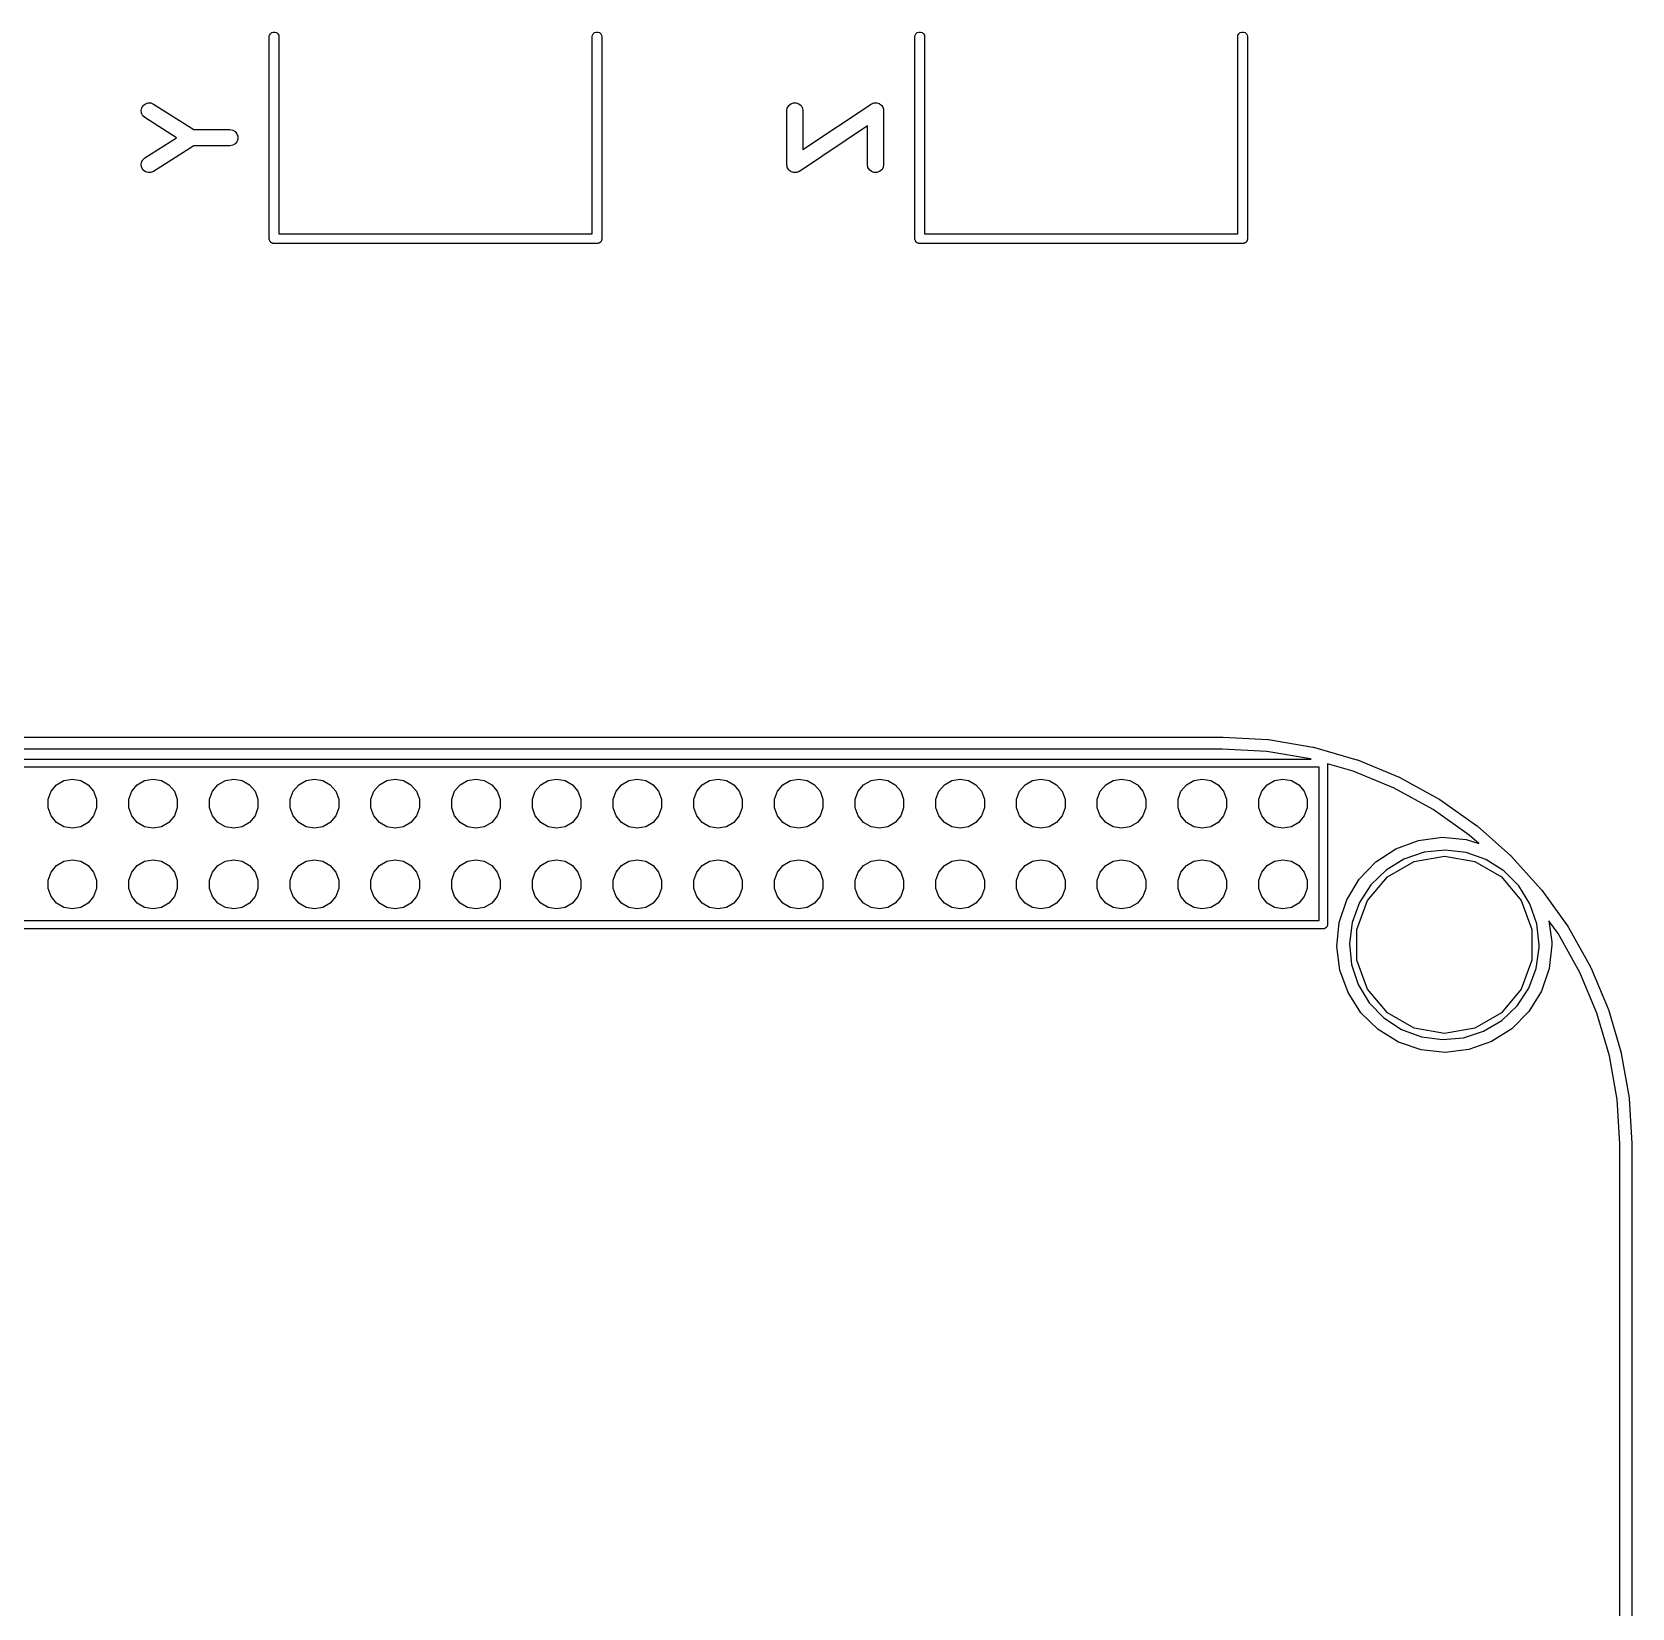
# Model space of a CAD drawing. Extents: x 50.6 to 149.4, y -133.5 to -34.1.
# Drawn here: x 99.1 to 149.4, y -83.7 to -34.1 of the extents above; entities that cross this region are included whole.
import ezdxf

# ---------------------------------------------------------------- set-up
doc = ezdxf.new("R2010")
doc.units = 0
doc.header["$MEASUREMENT"] = 0
doc.layers.add('BLACK', color=7, linetype='CONTINUOUS')

msp = doc.modelspace()

# ---------------------------------------------------------------- linework, layer by layer
at = {"layer": 'BLACK', "linetype": 'CONTINUOUS'}
for p, q in [((106.528, -34.2767), (106.535, -34.2371)), ((106.535, -34.2371), (106.561, -34.1905)), ((106.561, -34.1905), (106.603, -34.156)), ((106.603, -34.156), (106.653, -34.1376)), ((106.653, -34.1376), (106.707, -34.1376)), ((106.707, -34.1376), (106.757, -34.156)), ((106.757, -34.156), (106.799, -34.1905)), ((106.799, -34.1905), (106.825, -34.2371)), ((106.825, -34.2371), (106.832, -34.2767)), ((116.688, -34.2767), (116.695, -34.2371)), ((116.695, -34.2371), (116.721, -34.1905)), ((116.721, -34.1905), (116.763, -34.156)), ((116.763, -34.156), (116.813, -34.1376)), ((116.813, -34.1376), (116.867, -34.1376)), ((116.867, -34.1376), (116.917, -34.156)), ((116.917, -34.156), (116.959, -34.1905)), ((116.959, -34.1905), (116.985, -34.2371)), ((116.985, -34.2371), (116.992, -34.2767)), ((126.848, -34.2767), (126.855, -34.2371)), ((126.855, -34.2371), (126.881, -34.1905)), ((126.881, -34.1905), (126.923, -34.156)), ((126.923, -34.156), (126.973, -34.1376)), ((126.973, -34.1376), (127.027, -34.1376)), ((127.027, -34.1376), (127.077, -34.156)), ((127.077, -34.156), (127.119, -34.1905)), ((127.119, -34.1905), (127.145, -34.2371)), ((127.145, -34.2371), (127.152, -34.2767)), ((137.008, -34.2767), (137.015, -34.2371)), ((137.015, -34.2371), (137.041, -34.1905)), ((137.041, -34.1905), (137.083, -34.156)), ((137.083, -34.156), (137.133, -34.1376)), ((137.133, -34.1376), (137.187, -34.1376)), ((137.187, -34.1376), (137.237, -34.156)), ((137.237, -34.156), (137.279, -34.1905)), ((137.279, -34.1905), (137.305, -34.2371)), ((137.305, -34.2371), (137.312, -34.2767)), ((106.528, -40.6131), (106.528, -34.2767)), ((106.832, -34.2767), (106.832, -40.4876)), ((116.688, -40.4876), (116.688, -34.2767)), ((116.992, -34.2767), (116.992, -40.6669)), ((126.848, -40.6131), (126.848, -34.2767)), ((127.152, -34.2767), (127.152, -40.4876)), ((137.008, -40.4876), (137.008, -34.2767)), ((137.312, -34.2767), (137.312, -40.6669)), ((102.495, -36.6074), (102.514, -36.5212)), ((102.507, -36.6948), (102.495, -36.6074)), ((102.548, -36.7731), (102.507, -36.6948)), ((102.514, -36.5212), (102.562, -36.4468)), ((102.562, -36.4468), (102.632, -36.3931)), ((102.632, -36.3931), (102.716, -36.3665)), ((102.716, -36.3665), (102.804, -36.3703)), ((102.804, -36.3703), (102.885, -36.404)), ((102.885, -36.404), (104.153, -37.211)), ((122.815, -36.6183), (122.83, -36.5315)), ((122.815, -38.3117), (122.815, -36.6183)), ((122.83, -36.5315), (122.874, -36.4551)), ((122.874, -36.4551), (122.942, -36.3984)), ((122.942, -36.3984), (123.025, -36.3682)), ((123.025, -36.3682), (123.113, -36.3682)), ((123.113, -36.3682), (123.196, -36.3984)), ((123.196, -36.3984), (123.264, -36.4551)), ((123.264, -36.4551), (123.308, -36.5315)), ((123.308, -36.5315), (123.323, -36.6183)), ((123.323, -37.8371), (125.468, -36.407)), ((123.323, -36.6183), (123.323, -37.8371)), ((125.468, -36.407), (125.476, -36.4037)), ((125.476, -36.4037), (125.482, -36.3984)), ((125.482, -36.3984), (125.516, -36.386)), ((125.516, -36.386), (125.549, -36.3715)), ((125.549, -36.3715), (125.557, -36.371)), ((125.557, -36.371), (125.565, -36.3682)), ((125.565, -36.3682), (125.601, -36.3682)), ((125.601, -36.3682), (125.637, -36.3659)), ((125.637, -36.3659), (125.645, -36.3682)), ((125.645, -36.3682), (125.653, -36.3682)), ((125.653, -36.3682), (125.687, -36.3805)), ((125.687, -36.3805), (125.722, -36.3906)), ((125.722, -36.3906), (125.728, -36.3955)), ((125.728, -36.3955), (125.736, -36.3984)), ((125.736, -36.3984), (125.764, -36.4215)), ((125.764, -36.4215), (125.793, -36.4429)), ((125.793, -36.4429), (125.797, -36.4498)), ((125.797, -36.4498), (125.804, -36.4551)), ((125.804, -36.4551), (125.822, -36.4863)), ((125.822, -36.4863), (125.842, -36.5163)), ((125.842, -36.5163), (125.844, -36.5243)), ((125.844, -36.5243), (125.848, -36.5315)), ((125.848, -36.5315), (125.854, -36.567)), ((125.854, -36.567), (125.863, -36.602)), ((125.863, -36.602), (125.862, -36.6102)), ((125.862, -36.6102), (125.863, -36.6183)), ((125.863, -36.6183), (125.863, -38.3117)), ((102.613, -36.8326), (102.548, -36.7731)), ((103.606, -37.465), (102.613, -36.8326)), ((104.153, -37.211), (105.289, -37.211)), ((105.289, -37.211), (105.376, -37.2263)), ((105.376, -37.2263), (105.452, -37.2704)), ((125.355, -37.0929), (123.21, -38.523)), ((125.355, -38.3117), (125.355, -37.0929)), ((102.613, -38.0974), (103.606, -37.465)), ((104.153, -37.719), (102.885, -38.526)), ((105.289, -37.719), (104.153, -37.719)), ((105.376, -37.7037), (105.289, -37.719)), ((105.452, -37.6596), (105.376, -37.7037)), ((105.452, -37.2704), (105.509, -37.338)), ((105.509, -37.592), (105.452, -37.6596)), ((105.509, -37.338), (105.539, -37.4209)), ((105.539, -37.5091), (105.509, -37.592)), ((105.539, -37.4209), (105.539, -37.5091)), ((102.495, -38.3226), (102.507, -38.2352)), ((102.507, -38.2352), (102.548, -38.1569)), ((102.548, -38.1569), (102.613, -38.0974)), ((102.514, -38.4087), (102.495, -38.3226)), ((102.562, -38.4832), (102.514, -38.4087)), ((102.632, -38.5369), (102.562, -38.4832)), ((102.716, -38.5635), (102.632, -38.5369)), ((102.804, -38.5597), (102.716, -38.5635)), ((102.885, -38.526), (102.804, -38.5597)), ((122.816, -38.3198), (122.815, -38.3117)), ((122.816, -38.328), (122.816, -38.3198)), ((122.824, -38.363), (122.816, -38.328)), ((122.83, -38.3985), (122.824, -38.363)), ((122.834, -38.4057), (122.83, -38.3985)), ((122.836, -38.4137), (122.834, -38.4057)), ((122.856, -38.4437), (122.836, -38.4137)), ((122.874, -38.4749), (122.856, -38.4437)), ((122.881, -38.4802), (122.874, -38.4749)), ((122.885, -38.4871), (122.881, -38.4802)), ((122.914, -38.5085), (122.885, -38.4871)), ((122.942, -38.5316), (122.914, -38.5085)), ((122.95, -38.5345), (122.942, -38.5316)), ((122.956, -38.5394), (122.95, -38.5345)), ((122.991, -38.5495), (122.956, -38.5394)), ((123.025, -38.5618), (122.991, -38.5495)), ((123.033, -38.5618), (123.025, -38.5618)), ((123.041, -38.5641), (123.033, -38.5618)), ((123.077, -38.5618), (123.041, -38.5641)), ((123.113, -38.5618), (123.077, -38.5618)), ((123.121, -38.559), (123.113, -38.5618)), ((123.129, -38.5585), (123.121, -38.559)), ((123.162, -38.544), (123.129, -38.5585)), ((123.196, -38.5316), (123.162, -38.544)), ((123.202, -38.5263), (123.196, -38.5316)), ((123.21, -38.523), (123.202, -38.5263)), ((125.37, -38.3985), (125.355, -38.3117)), ((125.414, -38.4749), (125.37, -38.3985)), ((125.482, -38.5316), (125.414, -38.4749)), ((125.565, -38.5618), (125.482, -38.5316)), ((125.653, -38.5618), (125.565, -38.5618)), ((125.736, -38.5316), (125.653, -38.5618)), ((125.804, -38.4749), (125.736, -38.5316)), ((125.848, -38.3985), (125.804, -38.4749)), ((125.863, -38.3117), (125.848, -38.3985)), ((106.528, -40.6669), (106.528, -40.6131)), ((106.528, -40.6131), (106.528, -40.6131)), ((106.532, -40.6796), (106.528, -40.6669)), ((106.535, -40.6929), (106.532, -40.6796)), ((106.541, -40.7046), (106.535, -40.6929)), ((106.546, -40.7174), (106.541, -40.7046)), ((106.555, -40.7277), (106.546, -40.7174)), ((106.561, -40.7395), (106.555, -40.7277)), ((106.572, -40.7482), (106.561, -40.7395)), ((106.581, -40.7585), (106.572, -40.7482)), ((106.592, -40.7653), (106.581, -40.7585)), ((106.603, -40.774), (106.592, -40.7653)), ((106.615, -40.7786), (106.603, -40.774)), ((106.627, -40.7854), (106.615, -40.7786)), ((106.64, -40.7878), (106.627, -40.7854)), ((106.832, -40.4876), (116.688, -40.4876)), ((116.893, -40.7854), (116.88, -40.7878)), ((116.905, -40.7786), (116.893, -40.7854)), ((116.917, -40.774), (116.905, -40.7786)), ((116.928, -40.7653), (116.917, -40.774)), ((116.939, -40.7585), (116.928, -40.7653)), ((116.948, -40.7482), (116.939, -40.7585)), ((116.959, -40.7395), (116.948, -40.7482)), ((116.965, -40.7277), (116.959, -40.7395)), ((116.974, -40.7174), (116.965, -40.7277)), ((116.979, -40.7047), (116.974, -40.7174)), ((116.985, -40.6929), (116.979, -40.7047)), ((116.988, -40.6796), (116.985, -40.6929)), ((116.992, -40.6669), (116.988, -40.6796)), ((126.848, -40.6669), (126.848, -40.6131)), ((126.848, -40.6131), (126.848, -40.6131)), ((126.852, -40.6796), (126.848, -40.6669)), ((126.855, -40.6929), (126.852, -40.6796)), ((126.861, -40.7046), (126.855, -40.6929)), ((126.866, -40.7174), (126.861, -40.7046)), ((126.875, -40.7277), (126.866, -40.7174)), ((126.881, -40.7395), (126.875, -40.7277)), ((126.892, -40.7482), (126.881, -40.7395)), ((126.901, -40.7585), (126.892, -40.7482)), ((126.912, -40.7653), (126.901, -40.7585)), ((126.923, -40.774), (126.912, -40.7653)), ((126.935, -40.7786), (126.923, -40.774)), ((126.947, -40.7854), (126.935, -40.7786)), ((126.96, -40.7878), (126.947, -40.7854)), ((127.152, -40.4876), (137.008, -40.4876)), ((137.213, -40.7854), (137.2, -40.7878)), ((137.225, -40.7786), (137.213, -40.7854)), ((137.237, -40.774), (137.225, -40.7786)), ((137.248, -40.7653), (137.237, -40.774)), ((137.259, -40.7585), (137.248, -40.7653)), ((137.268, -40.7482), (137.259, -40.7585)), ((137.279, -40.7395), (137.268, -40.7482)), ((137.285, -40.7277), (137.279, -40.7395)), ((137.294, -40.7174), (137.285, -40.7277)), ((137.299, -40.7047), (137.294, -40.7174)), ((137.305, -40.6929), (137.299, -40.7047)), ((137.308, -40.6796), (137.305, -40.6929)), ((137.312, -40.6669), (137.308, -40.6796)), ((106.653, -40.7924), (106.64, -40.7878)), ((116.867, -40.7924), (106.653, -40.7924)), ((116.88, -40.7878), (116.867, -40.7924)), ((126.973, -40.7924), (126.96, -40.7878)), ((137.187, -40.7924), (126.973, -40.7924)), ((137.2, -40.7878), (137.187, -40.7924)), ((77.6107, -56.3245), (136.542, -56.3245)), ((136.542, -56.3245), (136.547, -56.3254)), ((136.547, -56.3254), (137.951, -56.4039)), ((136.52, -56.7055), (79.034, -56.7055)), ((137.919, -56.7838), (136.52, -56.7055)), ((139.296, -57.0167), (137.919, -56.7838)), ((137.951, -56.4039), (137.954, -56.4041)), ((137.954, -56.4041), (137.963, -56.4053)), ((137.963, -56.4053), (137.972, -56.4063)), ((137.972, -56.4063), (139.37, -56.6428)), ((139.37, -56.6428), (139.373, -56.6432)), ((139.373, -56.6432), (139.382, -56.6454)), ((139.382, -56.6454), (139.391, -56.6475)), ((139.391, -56.6475), (140.754, -57.0383)), ((81.2576, -57.023), (139.319, -57.023)), ((139.573, -57.277), (81.407, -57.277)), ((139.319, -57.023), (139.296, -57.0167)), ((139.573, -62.103), (139.573, -57.277)), ((140.639, -57.4016), (139.827, -57.1688)), ((139.827, -57.1688), (139.827, -62.2524)), ((141.93, -57.9338), (140.639, -57.4016)), ((140.754, -57.0383), (140.754, -57.0383)), ((140.754, -57.0383), (140.754, -57.0383)), ((140.754, -57.0383), (140.757, -57.0391)), ((140.757, -57.0391), (140.765, -57.0422)), ((140.765, -57.0422), (140.774, -57.0453)), ((140.774, -57.0453), (142.085, -57.5856)), ((99.6599, -58.0331), (99.8326, -57.8273)), ((99.8326, -57.8273), (100.065, -57.6929)), ((100.065, -57.6929), (100.33, -57.6462)), ((100.33, -57.6462), (100.595, -57.6929)), ((100.595, -57.6929), (100.827, -57.8273)), ((100.827, -57.8273), (101, -58.0331)), ((102.2, -58.0331), (102.373, -57.8273)), ((102.373, -57.8273), (102.605, -57.6929)), ((102.605, -57.6929), (102.87, -57.6462)), ((102.87, -57.6462), (103.135, -57.6929)), ((103.135, -57.6929), (103.367, -57.8273)), ((103.367, -57.8273), (103.54, -58.0331)), ((104.74, -58.0331), (104.913, -57.8273)), ((104.913, -57.8273), (105.145, -57.6929)), ((105.145, -57.6929), (105.41, -57.6462)), ((105.41, -57.6462), (105.675, -57.6929)), ((105.675, -57.6929), (105.907, -57.8273)), ((105.907, -57.8273), (106.08, -58.0331)), ((107.28, -58.0331), (107.453, -57.8273)), ((107.453, -57.8273), (107.685, -57.6929)), ((107.685, -57.6929), (107.95, -57.6462)), ((107.95, -57.6462), (108.215, -57.6929)), ((108.215, -57.6929), (108.447, -57.8273)), ((108.447, -57.8273), (108.62, -58.0331)), ((109.82, -58.0331), (109.993, -57.8273)), ((109.993, -57.8273), (110.225, -57.6929)), ((110.225, -57.6929), (110.49, -57.6462)), ((110.49, -57.6462), (110.755, -57.6929)), ((110.755, -57.6929), (110.987, -57.8273)), ((110.987, -57.8273), (111.16, -58.0331)), ((112.36, -58.0331), (112.533, -57.8273)), ((112.533, -57.8273), (112.765, -57.6929)), ((112.765, -57.6929), (113.03, -57.6462)), ((113.03, -57.6462), (113.295, -57.6929)), ((113.295, -57.6929), (113.527, -57.8273)), ((113.527, -57.8273), (113.7, -58.0331)), ((114.9, -58.0331), (115.073, -57.8273)), ((115.073, -57.8273), (115.305, -57.6929)), ((115.305, -57.6929), (115.57, -57.6462)), ((115.57, -57.6462), (115.835, -57.6929)), ((115.835, -57.6929), (116.067, -57.8273)), ((116.067, -57.8273), (116.24, -58.0331)), ((117.44, -58.0331), (117.613, -57.8273)), ((117.613, -57.8273), (117.845, -57.6929)), ((117.845, -57.6929), (118.11, -57.6462)), ((118.11, -57.6462), (118.375, -57.6929)), ((118.375, -57.6929), (118.607, -57.8273)), ((118.607, -57.8273), (118.78, -58.0331)), ((119.98, -58.0331), (120.153, -57.8273)), ((120.153, -57.8273), (120.385, -57.6929)), ((120.385, -57.6929), (120.65, -57.6462)), ((120.65, -57.6462), (120.915, -57.6929)), ((120.915, -57.6929), (121.147, -57.8273)), ((121.147, -57.8273), (121.32, -58.0331)), ((122.52, -58.0331), (122.693, -57.8273)), ((122.693, -57.8273), (122.925, -57.6929)), ((122.925, -57.6929), (123.19, -57.6462)), ((123.19, -57.6462), (123.455, -57.6929)), ((123.455, -57.6929), (123.687, -57.8273)), ((123.687, -57.8273), (123.86, -58.0331)), ((125.06, -58.0331), (125.233, -57.8273)), ((125.233, -57.8273), (125.465, -57.6929)), ((125.465, -57.6929), (125.73, -57.6462)), ((125.73, -57.6462), (125.995, -57.6929)), ((125.995, -57.6929), (126.227, -57.8273)), ((126.227, -57.8273), (126.4, -58.0331)), ((127.6, -58.0331), (127.773, -57.8273)), ((127.773, -57.8273), (128.005, -57.6929)), ((128.005, -57.6929), (128.27, -57.6462)), ((128.27, -57.6462), (128.535, -57.6929)), ((128.535, -57.6929), (128.767, -57.8273)), ((128.767, -57.8273), (128.94, -58.0331)), ((130.14, -58.0331), (130.313, -57.8273)), ((130.313, -57.8273), (130.545, -57.6929)), ((130.545, -57.6929), (130.81, -57.6462)), ((130.81, -57.6462), (131.075, -57.6929)), ((131.075, -57.6929), (131.307, -57.8273)), ((131.307, -57.8273), (131.48, -58.0331)), ((132.68, -58.0331), (132.853, -57.8273)), ((132.853, -57.8273), (133.085, -57.6929)), ((133.085, -57.6929), (133.35, -57.6462)), ((133.35, -57.6462), (133.615, -57.6929)), ((133.615, -57.6929), (133.847, -57.8273)), ((133.847, -57.8273), (134.02, -58.0331)), ((135.22, -58.0331), (135.393, -57.8273)), ((135.393, -57.8273), (135.625, -57.6929)), ((135.625, -57.6929), (135.89, -57.6462)), ((135.89, -57.6462), (136.155, -57.6929)), ((136.155, -57.6929), (136.387, -57.8273)), ((136.387, -57.8273), (136.56, -58.0331)), ((137.76, -58.0331), (137.933, -57.8273)), ((137.933, -57.8273), (138.165, -57.6929)), ((138.165, -57.6929), (138.43, -57.6462)), ((138.43, -57.6462), (138.695, -57.6929)), ((138.695, -57.6929), (138.927, -57.8273)), ((138.927, -57.8273), (139.1, -58.0331)), ((142.085, -57.5856), (142.088, -57.5866)), ((142.088, -57.5866), (142.096, -57.5908)), ((142.096, -57.5908), (142.104, -57.5948)), ((142.104, -57.5948), (143.347, -58.2779)), ((99.568, -58.2856), (99.6599, -58.0331)), ((99.568, -58.5544), (99.568, -58.2856)), ((101, -58.0331), (101.092, -58.2856)), ((101.092, -58.2856), (101.092, -58.5544)), ((102.108, -58.2856), (102.2, -58.0331)), ((102.108, -58.5544), (102.108, -58.2856)), ((103.54, -58.0331), (103.632, -58.2856)), ((103.632, -58.2856), (103.632, -58.5544)), ((104.648, -58.2856), (104.74, -58.0331)), ((104.648, -58.5544), (104.648, -58.2856)), ((106.08, -58.0331), (106.172, -58.2856)), ((106.172, -58.2856), (106.172, -58.5544)), ((107.188, -58.2856), (107.28, -58.0331)), ((107.188, -58.5544), (107.188, -58.2856)), ((108.62, -58.0331), (108.712, -58.2856)), ((108.712, -58.2856), (108.712, -58.5544)), ((109.728, -58.2856), (109.82, -58.0331)), ((109.728, -58.5544), (109.728, -58.2856)), ((111.16, -58.0331), (111.252, -58.2856)), ((111.252, -58.2856), (111.252, -58.5544)), ((112.268, -58.2856), (112.36, -58.0331)), ((112.268, -58.5544), (112.268, -58.2856)), ((113.7, -58.0331), (113.792, -58.2856)), ((113.792, -58.2856), (113.792, -58.5544)), ((114.808, -58.2856), (114.9, -58.0331)), ((114.808, -58.5544), (114.808, -58.2856)), ((116.24, -58.0331), (116.332, -58.2856)), ((116.332, -58.2856), (116.332, -58.5544)), ((117.348, -58.2856), (117.44, -58.0331)), ((117.348, -58.5544), (117.348, -58.2856)), ((118.78, -58.0331), (118.872, -58.2856)), ((118.872, -58.2856), (118.872, -58.5544)), ((119.888, -58.2856), (119.98, -58.0331)), ((119.888, -58.5544), (119.888, -58.2856)), ((121.32, -58.0331), (121.412, -58.2856)), ((121.412, -58.2856), (121.412, -58.5544)), ((122.428, -58.2856), (122.52, -58.0331)), ((122.428, -58.5544), (122.428, -58.2856)), ((123.86, -58.0331), (123.952, -58.2856)), ((123.952, -58.2856), (123.952, -58.5544)), ((124.968, -58.2856), (125.06, -58.0331)), ((124.968, -58.5544), (124.968, -58.2856)), ((126.4, -58.0331), (126.492, -58.2856)), ((126.492, -58.2856), (126.492, -58.5544)), ((127.508, -58.2856), (127.6, -58.0331)), ((127.508, -58.5544), (127.508, -58.2856)), ((128.94, -58.0331), (129.032, -58.2856)), ((129.032, -58.2856), (129.032, -58.5544)), ((130.048, -58.2856), (130.14, -58.0331)), ((130.048, -58.5544), (130.048, -58.2856)), ((131.48, -58.0331), (131.572, -58.2856)), ((131.572, -58.2856), (131.572, -58.5544)), ((132.588, -58.2856), (132.68, -58.0331)), ((132.588, -58.5544), (132.588, -58.2856)), ((134.02, -58.0331), (134.112, -58.2856)), ((134.112, -58.2856), (134.112, -58.5544)), ((135.128, -58.2856), (135.22, -58.0331)), ((135.128, -58.5544), (135.128, -58.2856)), ((136.56, -58.0331), (136.652, -58.2856)), ((136.652, -58.2856), (136.652, -58.5544)), ((137.668, -58.2856), (137.76, -58.0331)), ((137.668, -58.5544), (137.668, -58.2856)), ((139.1, -58.0331), (139.192, -58.2856)), ((139.192, -58.2856), (139.192, -58.5544)), ((143.154, -58.6066), (141.93, -57.9338)), ((143.347, -58.2779), (143.349, -58.2791)), ((143.349, -58.2791), (143.357, -58.2842)), ((143.357, -58.2842), (143.365, -58.2891)), ((143.365, -58.2891), (144.523, -59.1064)), ((99.6599, -58.8069), (99.568, -58.5544)), ((99.8326, -59.0127), (99.6599, -58.8069)), ((101, -58.8069), (100.827, -59.0127)), ((101.092, -58.5544), (101, -58.8069)), ((102.2, -58.8069), (102.108, -58.5544)), ((102.373, -59.0127), (102.2, -58.8069)), ((103.54, -58.8069), (103.367, -59.0127)), ((103.632, -58.5544), (103.54, -58.8069)), ((104.74, -58.8069), (104.648, -58.5544)), ((104.913, -59.0127), (104.74, -58.8069)), ((106.08, -58.8069), (105.907, -59.0127)), ((106.172, -58.5544), (106.08, -58.8069)), ((107.28, -58.8069), (107.188, -58.5544)), ((107.453, -59.0127), (107.28, -58.8069)), ((108.62, -58.8069), (108.447, -59.0127)), ((108.712, -58.5544), (108.62, -58.8069)), ((109.82, -58.8069), (109.728, -58.5544)), ((109.993, -59.0127), (109.82, -58.8069)), ((111.16, -58.8069), (110.987, -59.0127)), ((111.252, -58.5544), (111.16, -58.8069)), ((112.36, -58.8069), (112.268, -58.5544)), ((112.533, -59.0127), (112.36, -58.8069)), ((113.7, -58.8069), (113.527, -59.0127)), ((113.792, -58.5544), (113.7, -58.8069)), ((114.9, -58.8069), (114.808, -58.5544)), ((115.073, -59.0127), (114.9, -58.8069)), ((116.24, -58.8069), (116.067, -59.0127)), ((116.332, -58.5544), (116.24, -58.8069)), ((117.44, -58.8069), (117.348, -58.5544)), ((117.613, -59.0127), (117.44, -58.8069)), ((118.78, -58.8069), (118.607, -59.0127)), ((118.872, -58.5544), (118.78, -58.8069)), ((119.98, -58.8069), (119.888, -58.5544)), ((120.153, -59.0127), (119.98, -58.8069)), ((121.32, -58.8069), (121.147, -59.0127)), ((121.412, -58.5544), (121.32, -58.8069)), ((122.52, -58.8069), (122.428, -58.5544)), ((122.693, -59.0127), (122.52, -58.8069)), ((123.86, -58.8069), (123.687, -59.0127)), ((123.952, -58.5544), (123.86, -58.8069)), ((125.06, -58.8069), (124.968, -58.5544)), ((125.233, -59.0127), (125.06, -58.8069)), ((126.4, -58.8069), (126.227, -59.0127)), ((126.492, -58.5544), (126.4, -58.8069)), ((127.6, -58.8069), (127.508, -58.5544)), ((127.773, -59.0127), (127.6, -58.8069)), ((128.94, -58.8069), (128.767, -59.0127)), ((129.032, -58.5544), (128.94, -58.8069)), ((130.14, -58.8069), (130.048, -58.5544)), ((130.313, -59.0127), (130.14, -58.8069)), ((131.48, -58.8069), (131.307, -59.0127)), ((131.572, -58.5544), (131.48, -58.8069)), ((132.68, -58.8069), (132.588, -58.5544)), ((132.853, -59.0127), (132.68, -58.8069)), ((134.02, -58.8069), (133.847, -59.0127)), ((134.112, -58.5544), (134.02, -58.8069)), ((135.22, -58.8069), (135.128, -58.5544)), ((135.393, -59.0127), (135.22, -58.8069)), ((136.56, -58.8069), (136.387, -59.0127)), ((136.652, -58.5544), (136.56, -58.8069)), ((137.76, -58.8069), (137.668, -58.5544)), ((137.933, -59.0127), (137.76, -58.8069)), ((139.1, -58.8069), (138.927, -59.0127)), ((139.192, -58.5544), (139.1, -58.8069)), ((144.295, -59.4116), (143.154, -58.6066)), ((100.065, -59.1471), (99.8326, -59.0127)), ((100.33, -59.1938), (100.065, -59.1471)), ((100.595, -59.1471), (100.33, -59.1938)), ((100.827, -59.0127), (100.595, -59.1471)), ((102.605, -59.1471), (102.373, -59.0127)), ((102.87, -59.1938), (102.605, -59.1471)), ((103.135, -59.1471), (102.87, -59.1938)), ((103.367, -59.0127), (103.135, -59.1471)), ((105.145, -59.1471), (104.913, -59.0127)), ((105.41, -59.1938), (105.145, -59.1471)), ((105.675, -59.1471), (105.41, -59.1938)), ((105.907, -59.0127), (105.675, -59.1471)), ((107.685, -59.1471), (107.453, -59.0127)), ((107.95, -59.1938), (107.685, -59.1471)), ((108.215, -59.1471), (107.95, -59.1938)), ((108.447, -59.0127), (108.215, -59.1471)), ((110.225, -59.1471), (109.993, -59.0127)), ((110.49, -59.1938), (110.225, -59.1471)), ((110.755, -59.1471), (110.49, -59.1938)), ((110.987, -59.0127), (110.755, -59.1471)), ((112.765, -59.1471), (112.533, -59.0127)), ((113.03, -59.1938), (112.765, -59.1471)), ((113.295, -59.1471), (113.03, -59.1938)), ((113.527, -59.0127), (113.295, -59.1471)), ((115.305, -59.1471), (115.073, -59.0127)), ((115.57, -59.1938), (115.305, -59.1471)), ((115.835, -59.1471), (115.57, -59.1938)), ((116.067, -59.0127), (115.835, -59.1471)), ((117.845, -59.1471), (117.613, -59.0127)), ((118.11, -59.1938), (117.845, -59.1471)), ((118.375, -59.1471), (118.11, -59.1938)), ((118.607, -59.0127), (118.375, -59.1471)), ((120.385, -59.1471), (120.153, -59.0127)), ((120.65, -59.1938), (120.385, -59.1471)), ((120.915, -59.1471), (120.65, -59.1938)), ((121.147, -59.0127), (120.915, -59.1471)), ((122.925, -59.1471), (122.693, -59.0127)), ((123.19, -59.1938), (122.925, -59.1471)), ((123.455, -59.1471), (123.19, -59.1938)), ((123.687, -59.0127), (123.455, -59.1471)), ((125.465, -59.1471), (125.233, -59.0127)), ((125.73, -59.1938), (125.465, -59.1471)), ((125.995, -59.1471), (125.73, -59.1938)), ((126.227, -59.0127), (125.995, -59.1471)), ((128.005, -59.1471), (127.773, -59.0127)), ((128.27, -59.1938), (128.005, -59.1471)), ((128.535, -59.1471), (128.27, -59.1938)), ((128.767, -59.0127), (128.535, -59.1471)), ((130.545, -59.1471), (130.313, -59.0127)), ((130.81, -59.1938), (130.545, -59.1471)), ((131.075, -59.1471), (130.81, -59.1938)), ((131.307, -59.0127), (131.075, -59.1471)), ((133.085, -59.1471), (132.853, -59.0127)), ((133.35, -59.1938), (133.085, -59.1471)), ((133.615, -59.1471), (133.35, -59.1938)), ((133.847, -59.0127), (133.615, -59.1471)), ((135.625, -59.1471), (135.393, -59.0127)), ((135.89, -59.1938), (135.625, -59.1471)), ((136.155, -59.1471), (135.89, -59.1938)), ((136.387, -59.0127), (136.155, -59.1471)), ((138.165, -59.1471), (137.933, -59.0127)), ((138.43, -59.1938), (138.165, -59.1471)), ((138.695, -59.1471), (138.43, -59.1938)), ((138.927, -59.0127), (138.695, -59.1471)), ((144.599, -59.6812), (144.295, -59.4116)), ((144.523, -59.1064), (144.526, -59.108)), ((144.526, -59.108), (144.533, -59.1139)), ((144.533, -59.1139), (144.54, -59.1196)), ((144.54, -59.1196), (145.6, -60.061)), ((141.352, -60.2564), (141.984, -59.8432)), ((141.984, -59.8432), (142.691, -59.5801)), ((142.691, -59.5801), (143.439, -59.4802)), ((143.531, -59.8806), (142.869, -59.9501)), ((143.439, -59.4802), (144.191, -59.5486)), ((144.192, -59.9594), (143.531, -59.8806)), ((144.191, -59.5486), (144.599, -59.6812)), ((99.6599, -60.5731), (99.8326, -60.3673)), ((99.8326, -60.3673), (100.065, -60.2329)), ((100.065, -60.2329), (100.33, -60.1862)), ((100.33, -60.1862), (100.595, -60.2329)), ((100.595, -60.2329), (100.827, -60.3673)), ((100.827, -60.3673), (101, -60.5731)), ((102.2, -60.5731), (102.373, -60.3673)), ((102.373, -60.3673), (102.605, -60.2329)), ((102.605, -60.2329), (102.87, -60.1862)), ((102.87, -60.1862), (103.135, -60.2329)), ((103.135, -60.2329), (103.367, -60.3673)), ((103.367, -60.3673), (103.54, -60.5731)), ((104.74, -60.5731), (104.913, -60.3673)), ((104.913, -60.3673), (105.145, -60.2329)), ((105.145, -60.2329), (105.41, -60.1862)), ((105.41, -60.1862), (105.675, -60.2329)), ((105.675, -60.2329), (105.907, -60.3673)), ((105.907, -60.3673), (106.08, -60.5731)), ((107.28, -60.5731), (107.453, -60.3673)), ((107.453, -60.3673), (107.685, -60.2329)), ((107.685, -60.2329), (107.95, -60.1862)), ((107.95, -60.1862), (108.215, -60.2329)), ((108.215, -60.2329), (108.447, -60.3673)), ((108.447, -60.3673), (108.62, -60.5731)), ((109.82, -60.5731), (109.993, -60.3673)), ((109.993, -60.3673), (110.225, -60.2329)), ((110.225, -60.2329), (110.49, -60.1862)), ((110.49, -60.1862), (110.755, -60.2329)), ((110.755, -60.2329), (110.987, -60.3673)), ((110.987, -60.3673), (111.16, -60.5731)), ((112.36, -60.5731), (112.533, -60.3673)), ((112.533, -60.3673), (112.765, -60.2329)), ((112.765, -60.2329), (113.03, -60.1862)), ((113.03, -60.1862), (113.295, -60.2329)), ((113.295, -60.2329), (113.527, -60.3673)), ((113.527, -60.3673), (113.7, -60.5731)), ((114.9, -60.5731), (115.073, -60.3673)), ((115.073, -60.3673), (115.305, -60.2329)), ((115.305, -60.2329), (115.57, -60.1862)), ((115.57, -60.1862), (115.835, -60.2329)), ((115.835, -60.2329), (116.067, -60.3673)), ((116.067, -60.3673), (116.24, -60.5731)), ((117.44, -60.5731), (117.613, -60.3673)), ((117.613, -60.3673), (117.845, -60.2329)), ((117.845, -60.2329), (118.11, -60.1862)), ((118.11, -60.1862), (118.375, -60.2329)), ((118.375, -60.2329), (118.607, -60.3673)), ((118.607, -60.3673), (118.78, -60.5731)), ((119.98, -60.5731), (120.153, -60.3673)), ((120.153, -60.3673), (120.385, -60.2329)), ((120.385, -60.2329), (120.65, -60.1862)), ((120.65, -60.1862), (120.915, -60.2329)), ((120.915, -60.2329), (121.147, -60.3673)), ((121.147, -60.3673), (121.32, -60.5731)), ((122.52, -60.5731), (122.693, -60.3673)), ((122.693, -60.3673), (122.925, -60.2329)), ((122.925, -60.2329), (123.19, -60.1862)), ((123.19, -60.1862), (123.455, -60.2329)), ((123.455, -60.2329), (123.687, -60.3673)), ((123.687, -60.3673), (123.86, -60.5731)), ((125.06, -60.5731), (125.233, -60.3673)), ((125.233, -60.3673), (125.465, -60.2329)), ((125.465, -60.2329), (125.73, -60.1862)), ((125.73, -60.1862), (125.995, -60.2329)), ((125.995, -60.2329), (126.227, -60.3673)), ((126.227, -60.3673), (126.4, -60.5731)), ((127.6, -60.5731), (127.773, -60.3673)), ((127.773, -60.3673), (128.005, -60.2329)), ((128.005, -60.2329), (128.27, -60.1862)), ((128.27, -60.1862), (128.535, -60.2329)), ((128.535, -60.2329), (128.767, -60.3673)), ((128.767, -60.3673), (128.94, -60.5731)), ((130.14, -60.5731), (130.313, -60.3673)), ((130.313, -60.3673), (130.545, -60.2329)), ((130.545, -60.2329), (130.81, -60.1862)), ((130.81, -60.1862), (131.075, -60.2329)), ((131.075, -60.2329), (131.307, -60.3673)), ((131.307, -60.3673), (131.48, -60.5731)), ((132.68, -60.5731), (132.853, -60.3673)), ((132.853, -60.3673), (133.085, -60.2329)), ((133.085, -60.2329), (133.35, -60.1862)), ((133.35, -60.1862), (133.615, -60.2329)), ((133.615, -60.2329), (133.847, -60.3673)), ((133.847, -60.3673), (134.02, -60.5731)), ((135.22, -60.5731), (135.393, -60.3673)), ((135.393, -60.3673), (135.625, -60.2329)), ((135.625, -60.2329), (135.89, -60.1862)), ((135.89, -60.1862), (136.155, -60.2329)), ((136.155, -60.2329), (136.387, -60.3673)), ((136.387, -60.3673), (136.56, -60.5731)), ((137.76, -60.5731), (137.933, -60.3673)), ((137.933, -60.3673), (138.165, -60.2329)), ((138.165, -60.2329), (138.43, -60.1862)), ((138.43, -60.1862), (138.695, -60.2329)), ((138.695, -60.2329), (138.927, -60.3673)), ((138.927, -60.3673), (139.1, -60.5731)), ((140.828, -60.7994), (141.352, -60.2564)), ((142.239, -60.1645), (141.673, -60.5132)), ((141.715, -60.7259), (142.555, -60.241)), ((142.869, -59.9501), (142.239, -60.1645)), ((142.555, -60.241), (143.51, -60.0726)), ((143.51, -60.0726), (144.465, -60.241)), ((144.818, -60.1825), (144.192, -59.9594)), ((144.465, -60.241), (145.305, -60.7259)), ((145.38, -60.5391), (144.818, -60.1825)), ((145.6, -60.061), (145.6, -60.061)), ((145.6, -60.061), (145.6, -60.061)), ((145.6, -60.061), (145.602, -60.0628)), ((145.602, -60.0628), (145.609, -60.0694)), ((145.609, -60.0694), (145.615, -60.076)), ((145.615, -60.076), (146.564, -61.1297)), ((99.568, -60.8256), (99.6599, -60.5731)), ((99.568, -61.0944), (99.568, -60.8256)), ((101, -60.5731), (101.092, -60.8256)), ((101.092, -60.8256), (101.092, -61.0944)), ((102.108, -60.8256), (102.2, -60.5731)), ((102.108, -61.0944), (102.108, -60.8256)), ((103.54, -60.5731), (103.632, -60.8256)), ((103.632, -60.8256), (103.632, -61.0944)), ((104.648, -60.8256), (104.74, -60.5731)), ((104.648, -61.0944), (104.648, -60.8256)), ((106.08, -60.5731), (106.172, -60.8256)), ((106.172, -60.8256), (106.172, -61.0944)), ((107.188, -60.8256), (107.28, -60.5731)), ((107.188, -61.0944), (107.188, -60.8256)), ((108.62, -60.5731), (108.712, -60.8256)), ((108.712, -60.8256), (108.712, -61.0944)), ((109.728, -60.8256), (109.82, -60.5731)), ((109.728, -61.0944), (109.728, -60.8256)), ((111.16, -60.5731), (111.252, -60.8256)), ((111.252, -60.8256), (111.252, -61.0944)), ((112.268, -60.8256), (112.36, -60.5731)), ((112.268, -61.0944), (112.268, -60.8256)), ((113.7, -60.5731), (113.792, -60.8256)), ((113.792, -60.8256), (113.792, -61.0944)), ((114.808, -60.8256), (114.9, -60.5731)), ((114.808, -61.0944), (114.808, -60.8256)), ((116.24, -60.5731), (116.332, -60.8256)), ((116.332, -60.8256), (116.332, -61.0944)), ((117.348, -60.8256), (117.44, -60.5731)), ((117.348, -61.0944), (117.348, -60.8256)), ((118.78, -60.5731), (118.872, -60.8256)), ((118.872, -60.8256), (118.872, -61.0944)), ((119.888, -60.8256), (119.98, -60.5731)), ((119.888, -61.0944), (119.888, -60.8256)), ((121.32, -60.5731), (121.412, -60.8256)), ((121.412, -60.8256), (121.412, -61.0944)), ((122.428, -60.8256), (122.52, -60.5731)), ((122.428, -61.0944), (122.428, -60.8256)), ((123.86, -60.5731), (123.952, -60.8256)), ((123.952, -60.8256), (123.952, -61.0944)), ((124.968, -60.8256), (125.06, -60.5731)), ((124.968, -61.0944), (124.968, -60.8256)), ((126.4, -60.5731), (126.492, -60.8256)), ((126.492, -60.8256), (126.492, -61.0944)), ((127.508, -60.8256), (127.6, -60.5731)), ((127.508, -61.0944), (127.508, -60.8256)), ((128.94, -60.5731), (129.032, -60.8256)), ((129.032, -60.8256), (129.032, -61.0944)), ((130.048, -60.8256), (130.14, -60.5731)), ((130.048, -61.0944), (130.048, -60.8256)), ((131.48, -60.5731), (131.572, -60.8256)), ((131.572, -60.8256), (131.572, -61.0944)), ((132.588, -60.8256), (132.68, -60.5731)), ((132.588, -61.0944), (132.588, -60.8256)), ((134.02, -60.5731), (134.112, -60.8256)), ((134.112, -60.8256), (134.112, -61.0944)), ((135.128, -60.8256), (135.22, -60.5731)), ((135.128, -61.0944), (135.128, -60.8256)), ((136.56, -60.5731), (136.652, -60.8256)), ((136.652, -60.8256), (136.652, -61.0944)), ((137.668, -60.8256), (137.76, -60.5731)), ((137.668, -61.0944), (137.668, -60.8256)), ((139.1, -60.5731), (139.192, -60.8256)), ((139.192, -60.8256), (139.192, -61.0944)), ((140.437, -61.4449), (140.828, -60.7994)), ((141.092, -61.4688), (141.715, -60.7259)), ((141.673, -60.5132), (141.197, -60.9787)), ((145.305, -60.7259), (145.928, -61.4688)), ((145.849, -61.0112), (145.38, -60.5391)), ((99.6599, -61.3469), (99.568, -61.0944)), ((99.8326, -61.5527), (99.6599, -61.3469)), ((101, -61.3469), (100.827, -61.5527)), ((101.092, -61.0944), (101, -61.3469)), ((102.2, -61.3469), (102.108, -61.0944)), ((102.373, -61.5527), (102.2, -61.3469)), ((103.54, -61.3469), (103.367, -61.5527)), ((103.632, -61.0944), (103.54, -61.3469)), ((104.74, -61.3469), (104.648, -61.0944)), ((104.913, -61.5527), (104.74, -61.3469)), ((106.08, -61.3469), (105.907, -61.5527)), ((106.172, -61.0944), (106.08, -61.3469)), ((107.28, -61.3469), (107.188, -61.0944)), ((107.453, -61.5527), (107.28, -61.3469)), ((108.62, -61.3469), (108.447, -61.5527)), ((108.712, -61.0944), (108.62, -61.3469)), ((109.82, -61.3469), (109.728, -61.0944)), ((109.993, -61.5527), (109.82, -61.3469)), ((111.16, -61.3469), (110.987, -61.5527)), ((111.252, -61.0944), (111.16, -61.3469)), ((112.36, -61.3469), (112.268, -61.0944)), ((112.533, -61.5527), (112.36, -61.3469)), ((113.7, -61.3469), (113.527, -61.5527)), ((113.792, -61.0944), (113.7, -61.3469)), ((114.9, -61.3469), (114.808, -61.0944)), ((115.073, -61.5527), (114.9, -61.3469)), ((116.24, -61.3469), (116.067, -61.5527)), ((116.332, -61.0944), (116.24, -61.3469)), ((117.44, -61.3469), (117.348, -61.0944)), ((117.613, -61.5527), (117.44, -61.3469)), ((118.78, -61.3469), (118.607, -61.5527)), ((118.872, -61.0944), (118.78, -61.3469)), ((119.98, -61.3469), (119.888, -61.0944)), ((120.153, -61.5527), (119.98, -61.3469)), ((121.32, -61.3469), (121.147, -61.5527)), ((121.412, -61.0944), (121.32, -61.3469)), ((122.52, -61.3469), (122.428, -61.0944)), ((122.693, -61.5527), (122.52, -61.3469)), ((123.86, -61.3469), (123.687, -61.5527)), ((123.952, -61.0944), (123.86, -61.3469)), ((125.06, -61.3469), (124.968, -61.0944)), ((125.233, -61.5527), (125.06, -61.3469)), ((126.4, -61.3469), (126.227, -61.5527)), ((126.492, -61.0944), (126.4, -61.3469)), ((127.6, -61.3469), (127.508, -61.0944)), ((127.773, -61.5527), (127.6, -61.3469)), ((128.94, -61.3469), (128.767, -61.5527)), ((129.032, -61.0944), (128.94, -61.3469)), ((130.14, -61.3469), (130.048, -61.0944)), ((130.313, -61.5527), (130.14, -61.3469)), ((131.48, -61.3469), (131.307, -61.5527)), ((131.572, -61.0944), (131.48, -61.3469)), ((132.68, -61.3469), (132.588, -61.0944)), ((132.853, -61.5527), (132.68, -61.3469)), ((134.02, -61.3469), (133.847, -61.5527)), ((134.112, -61.0944), (134.02, -61.3469)), ((135.22, -61.3469), (135.128, -61.0944)), ((135.393, -61.5527), (135.22, -61.3469)), ((136.56, -61.3469), (136.387, -61.5527)), ((136.652, -61.0944), (136.56, -61.3469)), ((137.76, -61.3469), (137.668, -61.0944)), ((137.933, -61.5527), (137.76, -61.3469)), ((139.1, -61.3469), (138.927, -61.5527)), ((139.192, -61.0944), (139.1, -61.3469)), ((141.197, -60.9787), (140.837, -61.538)), ((146.202, -61.5754), (145.849, -61.0112)), ((146.564, -61.1297), (146.566, -61.1317)), ((146.566, -61.1317), (146.572, -61.139)), ((146.572, -61.139), (146.577, -61.1462)), ((146.577, -61.1462), (147.403, -62.2991)), ((100.065, -61.6871), (99.8326, -61.5527)), ((100.33, -61.7338), (100.065, -61.6871)), ((100.595, -61.6871), (100.33, -61.7338)), ((100.827, -61.5527), (100.595, -61.6871)), ((102.605, -61.6871), (102.373, -61.5527)), ((102.87, -61.7338), (102.605, -61.6871)), ((103.135, -61.6871), (102.87, -61.7338)), ((103.367, -61.5527), (103.135, -61.6871)), ((105.145, -61.6871), (104.913, -61.5527)), ((105.41, -61.7338), (105.145, -61.6871)), ((105.675, -61.6871), (105.41, -61.7338)), ((105.907, -61.5527), (105.675, -61.6871)), ((107.685, -61.6871), (107.453, -61.5527)), ((107.95, -61.7338), (107.685, -61.6871)), ((108.215, -61.6871), (107.95, -61.7338)), ((108.447, -61.5527), (108.215, -61.6871)), ((110.225, -61.6871), (109.993, -61.5527)), ((110.49, -61.7338), (110.225, -61.6871)), ((110.755, -61.6871), (110.49, -61.7338)), ((110.987, -61.5527), (110.755, -61.6871)), ((112.765, -61.6871), (112.533, -61.5527)), ((113.03, -61.7338), (112.765, -61.6871)), ((113.295, -61.6871), (113.03, -61.7338)), ((113.527, -61.5527), (113.295, -61.6871)), ((115.305, -61.6871), (115.073, -61.5527)), ((115.57, -61.7338), (115.305, -61.6871)), ((115.835, -61.6871), (115.57, -61.7338)), ((116.067, -61.5527), (115.835, -61.6871)), ((117.845, -61.6871), (117.613, -61.5527)), ((118.11, -61.7338), (117.845, -61.6871)), ((118.375, -61.6871), (118.11, -61.7338)), ((118.607, -61.5527), (118.375, -61.6871)), ((120.385, -61.6871), (120.153, -61.5527)), ((120.65, -61.7338), (120.385, -61.6871)), ((120.915, -61.6871), (120.65, -61.7338)), ((121.147, -61.5527), (120.915, -61.6871)), ((122.925, -61.6871), (122.693, -61.5527)), ((123.19, -61.7338), (122.925, -61.6871)), ((123.455, -61.6871), (123.19, -61.7338)), ((123.687, -61.5527), (123.455, -61.6871)), ((125.465, -61.6871), (125.233, -61.5527)), ((125.73, -61.7338), (125.465, -61.6871)), ((125.995, -61.6871), (125.73, -61.7338)), ((126.227, -61.5527), (125.995, -61.6871)), ((128.005, -61.6871), (127.773, -61.5527)), ((128.27, -61.7338), (128.005, -61.6871)), ((128.535, -61.6871), (128.27, -61.7338)), ((128.767, -61.5527), (128.535, -61.6871)), ((130.545, -61.6871), (130.313, -61.5527)), ((130.81, -61.7338), (130.545, -61.6871)), ((131.075, -61.6871), (130.81, -61.7338)), ((131.307, -61.5527), (131.075, -61.6871)), ((133.085, -61.6871), (132.853, -61.5527)), ((133.35, -61.7338), (133.085, -61.6871)), ((133.615, -61.6871), (133.35, -61.7338)), ((133.847, -61.5527), (133.615, -61.6871)), ((135.625, -61.6871), (135.393, -61.5527)), ((135.89, -61.7338), (135.625, -61.6871)), ((136.155, -61.6871), (135.89, -61.7338)), ((136.387, -61.5527), (136.155, -61.6871)), ((138.165, -61.6871), (137.933, -61.5527)), ((138.43, -61.7338), (138.165, -61.6871)), ((138.695, -61.6871), (138.43, -61.7338)), ((138.927, -61.5527), (138.695, -61.6871)), ((140.198, -62.1611), (140.437, -61.4449)), ((140.837, -61.538), (140.609, -62.1632)), ((140.76, -62.3801), (141.092, -61.4688)), ((145.928, -61.4688), (146.26, -62.3801)), ((146.42, -62.2038), (146.202, -61.5754)), ((139.722, -62.357), (81.2576, -62.357)), ((83.947, -62.103), (139.573, -62.103)), ((139.733, -62.3531), (139.722, -62.357)), ((139.744, -62.3512), (139.733, -62.3531)), ((139.754, -62.3455), (139.744, -62.3512)), ((139.764, -62.3417), (139.754, -62.3455)), ((139.773, -62.3344), (139.764, -62.3417)), ((139.783, -62.3288), (139.773, -62.3344)), ((139.79, -62.3201), (139.783, -62.3288)), ((139.799, -62.3129), (139.79, -62.3201)), ((139.804, -62.3031), (139.799, -62.3129)), ((139.812, -62.2945), (139.804, -62.3031)), ((139.816, -62.2839), (139.812, -62.2945)), ((139.821, -62.2741), (139.816, -62.2839)), ((139.823, -62.263), (139.821, -62.2741)), ((139.827, -62.2524), (139.823, -62.263)), ((140.125, -62.9123), (140.198, -62.1611)), ((140.609, -62.1632), (140.526, -62.8233)), ((140.76, -63.3499), (140.76, -62.3801)), ((146.26, -62.3801), (146.26, -63.3499)), ((146.494, -62.865), (146.42, -62.2038)), ((147.087, -62.5122), (146.802, -62.1143)), ((146.802, -62.1143), (146.894, -62.7705)), ((147.403, -62.2991), (147.403, -62.2991)), ((147.403, -62.2991), (147.403, -62.2991)), ((147.403, -62.2991), (147.404, -62.3013)), ((147.404, -62.3013), (147.409, -62.3092)), ((147.409, -62.3092), (147.414, -62.3171)), ((147.414, -62.3171), (148.106, -63.5547)), ((140.219, -63.6611), (140.125, -62.9123)), ((140.526, -62.8233), (140.591, -63.4855)), ((146.493, -62.9483), (146.494, -62.865)), ((146.895, -62.865), (146.811, -63.6151)), ((146.894, -62.7705), (146.895, -62.865)), ((147.768, -63.7313), (147.087, -62.5122)), ((141.092, -64.2612), (140.76, -63.3499)), ((146.26, -63.3499), (145.928, -64.2612)), ((146.401, -63.6072), (146.493, -62.9483)), ((140.478, -64.3703), (140.219, -63.6611)), ((140.591, -63.4855), (140.801, -64.1169)), ((146.164, -64.2292), (146.401, -63.6072)), ((146.811, -63.6151), (146.563, -64.3278)), ((148.309, -65.0188), (147.768, -63.7313)), ((148.106, -63.5547), (148.106, -63.5547)), ((148.106, -63.5547), (148.106, -63.5547)), ((148.106, -63.5547), (148.107, -63.5571)), ((148.107, -63.5571), (148.111, -63.5655)), ((148.111, -63.5655), (148.115, -63.5739)), ((148.115, -63.5739), (148.665, -64.8809)), ((140.886, -65.0047), (140.478, -64.3703)), ((140.801, -64.1169), (141.145, -64.686)), ((141.715, -65.0041), (141.092, -64.2612)), ((145.928, -64.2612), (145.305, -65.0041)), ((145.796, -64.7834), (146.164, -64.2292)), ((146.563, -64.3278), (146.163, -64.9679)), ((141.145, -64.686), (141.608, -65.1646)), ((145.314, -65.2422), (145.796, -64.7834)), ((148.665, -64.8809), (148.666, -64.8834)), ((148.666, -64.8834), (148.669, -64.8922)), ((148.669, -64.8922), (148.672, -64.901)), ((148.672, -64.901), (149.072, -66.2612)), ((141.426, -65.5328), (140.886, -65.0047)), ((141.608, -65.1646), (142.164, -65.5289)), ((142.555, -65.489), (141.715, -65.0041)), ((145.305, -65.0041), (144.465, -65.489)), ((144.743, -65.5829), (145.314, -65.2422)), ((146.163, -64.9679), (145.631, -65.5034)), ((148.704, -66.3585), (148.309, -65.0188)), ((142.069, -65.9283), (141.426, -65.5328)), ((142.783, -66.1715), (142.069, -65.9283)), ((142.164, -65.5289), (142.788, -65.7608)), ((143.51, -65.6574), (142.555, -65.489)), ((142.788, -65.7608), (143.447, -65.8488)), ((143.447, -65.8488), (144.11, -65.7885)), ((144.465, -65.489), (143.51, -65.6574)), ((144.11, -65.7885), (144.743, -65.5829)), ((144.994, -65.9079), (144.283, -66.1611)), ((145.631, -65.5034), (144.994, -65.9079)), ((143.534, -66.2504), (142.783, -66.1715)), ((144.283, -66.1611), (143.534, -66.2504)), ((148.946, -67.7339), (148.704, -66.3585)), ((149.072, -66.2612), (149.073, -66.2637)), ((149.073, -66.2637), (149.075, -66.2728)), ((149.075, -66.2728), (149.077, -66.2819)), ((149.077, -66.2819), (149.323, -67.6782)), ((149.034, -69.1327), (148.946, -67.7339)), ((149.323, -67.6782), (149.324, -67.6808)), ((149.324, -67.6808), (149.325, -67.6901)), ((149.325, -67.6901), (149.326, -67.6993)), ((149.326, -67.6993), (149.415, -69.1144)), ((149.035, -69.2157), (149.034, -69.1327)), ((149.034, -98.4197), (149.035, -69.2157)), ((149.415, -69.1144), (149.415, -69.117)), ((149.415, -69.117), (149.415, -69.1213)), ((149.415, -69.1213), (149.415, -69.1257)), ((149.415, -69.1257), (149.415, -69.198)), ((149.415, -69.198), (149.415, -69.1983)), ((149.415, -69.1983), (149.415, -98.4417))]:
    msp.add_line(p, q, dxfattribs=at)

doc.saveas('drawing.dxf')
